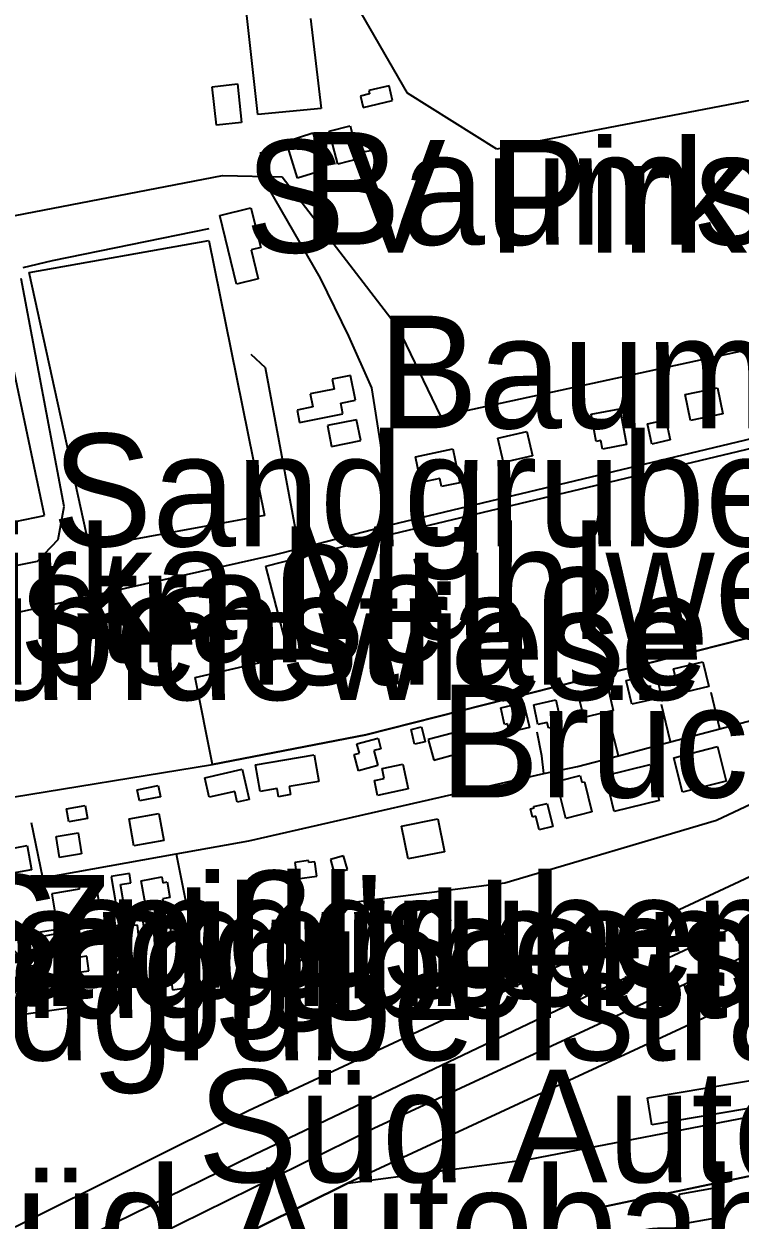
# Model space of a CAD drawing. Extents: x -3657 to 4700, y -7332 to 8131.
# Drawn here: x -1333.8 to -1057.6, y 1161.5 to 1622.6 of the extents above; entities that cross this region are included whole.
import ezdxf

# ---------------------------------------------------------------- set-up
doc = ezdxf.new("R2010")
doc.units = 0
for name, color, linetype in [('OSM_BUILDING_SHED', 9, 'CONTINUOUS'), ('OSM_BUILDING_YES', 9, 'CONTINUOUS'), ('OSM_HIGHWAY_MOTORWAY', 8, 'CONTINUOUS'), ('OSM_HIGHWAY_PATH', 8, 'CONTINUOUS'), ('OSM_HIGHWAY_RESIDENTIAL', 8, 'CONTINUOUS'), ('OSM_HIGHWAY_SERVICE', 8, 'CONTINUOUS'), ('OSM_HIGHWAY_STEPS', 8, 'CONTINUOUS'), ('OSM_HIGHWAY_TRACK', 8, 'CONTINUOUS'), ('OSM_LABELS', 8, 'CONTINUOUS'), ('OSM_LANDUSE_FARMLAND', 3, 'CONTINUOUS'), ('OSM_LANDUSE_INDUSTRIAL', 3, 'CONTINUOUS'), ('OSM_LANDUSE_QUARRY', 3, 'CONTINUOUS'), ('OSM_LANDUSE_RESIDENTIAL', 3, 'CONTINUOUS'), ('OSM_LANDUSE_SHELTERBELT', 3, 'CONTINUOUS'), ('OSM_LEISURE_PITCH', 3, 'CONTINUOUS')]:
    doc.layers.add(name, color=color, linetype=linetype)

msp = doc.modelspace()

# ---------------------------------------------------------------- linework, layer by layer
at = {"layer": 'OSM_BUILDING_SHED'}
for p, q in [((-1294.748481, 1274.910324), (-1298.040138, 1271.118577)), ((-1295.241471, 1268.694528), (-1291.949815, 1272.486275)), ((-1291.949815, 1272.486275), (-1294.748481, 1274.910324)), ((-1298.040138, 1271.118577), (-1295.241471, 1268.694528)), ((-1271.153222, 1257.174733), (-1277.319389, 1256.274054)), ((-1277.319389, 1256.274054), (-1276.454761, 1250.325126)), ((-1270.288594, 1251.225805), (-1271.153222, 1257.174733)), ((-1276.454761, 1250.325126), (-1270.288594, 1251.225805))]:
    msp.add_line(p, q, dxfattribs=at)
at = {"layer": 'OSM_BUILDING_YES'}
for p, q in [((-1243.492692, 1587.679414), (-1248.020615, 1628.132128)), ((-1223.196673, 1624.673966), (-1219.131402, 1590.003388)), ((-1261.179655, 1598.343007), (-1251.456376, 1599.432717)), ((-1259.518658, 1583.465126), (-1261.179655, 1598.343007)), ((-1251.456376, 1599.432717), (-1249.795379, 1584.543717)), ((-1200.488796, 1595.540895), (-1203.977648, 1594.718053)), ((-1192.911919, 1598.70995), (-1200.792174, 1596.864115)), ((-1200.792174, 1596.864115), (-1200.488796, 1595.540895)), ((-1191.577053, 1593.005651), (-1192.911919, 1598.70995)), ((-1203.977648, 1594.718053), (-1202.953746, 1590.348092)), ((-1202.953746, 1590.348092), (-1191.577053, 1593.005651)), ((-1219.131402, 1590.003388), (-1243.492692, 1587.679414)), ((-1249.795379, 1584.543717), (-1259.518658, 1583.465126)), ((-1216.029357, 1581.241227), (-1207.997412, 1583.309453)), ((-1207.997412, 1583.309453), (-1204.720925, 1570.555395)), ((-1232.67725, 1577.293808), (-1222.286538, 1580.540699)), ((-1228.247924, 1563.127574), (-1232.67725, 1577.293808)), ((-1222.286538, 1580.540699), (-1217.857212, 1566.374466)), ((-1212.75287, 1568.498289), (-1216.029357, 1581.241227)), ((-1203.985232, 1573.179595), (-1196.635889, 1574.291545)), ((-1202.75655, 1565.084605), (-1203.985232, 1573.179595)), ((-1196.635889, 1574.291545), (-1195.414791, 1566.196554)), ((-1204.720925, 1570.555395), (-1212.75287, 1568.498289)), ((-1217.857212, 1566.374466), (-1228.247924, 1563.127574)), ((-1195.414791, 1566.196554), (-1202.75655, 1565.084605)), ((-1258.244469, 1548.694472), (-1246.223098, 1551.652257)), ((-1246.223098, 1551.652257), (-1242.45362, 1536.362955)), ((-1251.714248, 1522.207841), (-1258.244469, 1548.694472)), ((-1242.45362, 1536.362955), (-1246.162422, 1535.451157)), ((-1246.162422, 1535.451157), (-1243.401678, 1524.253828)), ((-1243.401678, 1524.253828), (-1251.714248, 1522.207841)), ((-1207.815385, 1487.003527), (-1214.868934, 1485.602471)), ((-1214.868934, 1485.602471), (-1214.110488, 1481.777366)), ((-1205.926854, 1477.485241), (-1207.815385, 1487.003527)), ((-1214.110488, 1481.777366), (-1223.371116, 1479.942649)), ((-1223.371116, 1479.942649), (-1222.369967, 1474.916639)), ((-1078.826451, 1479.720259), (-1066.365181, 1482.299982)), ((-1066.365181, 1482.299982), (-1064.294623, 1472.281319)), ((-1211.592447, 1476.362173), (-1205.926854, 1477.485241)), ((-1210.773325, 1472.214602), (-1211.592447, 1476.362173)), ((-1076.755893, 1469.712716), (-1078.826451, 1479.720259)), ((-1222.369967, 1474.916639), (-1228.422367, 1473.715733)), ((-1228.422367, 1473.715733), (-1227.466725, 1468.900993)), ((-1227.466725, 1468.900993), (-1210.773325, 1472.214602)), ((-1115.034669, 1472.147885), (-1103.915849, 1474.216111)), ((-1113.070294, 1461.584367), (-1115.034669, 1472.147885)), ((-1103.915849, 1474.216111), (-1101.344717, 1460.394581)), ((-1064.294623, 1472.281319), (-1076.755893, 1469.712716)), ((-1205.456618, 1469.990703), (-1216.742296, 1467.733446)), ((-1216.742296, 1467.733446), (-1215.141975, 1459.727412)), ((-1203.856296, 1461.984669), (-1205.456618, 1469.990703)), ((-1093.34311, 1468.356138), (-1086.266807, 1469.935106)), ((-1091.621437, 1460.63921), (-1093.34311, 1468.356138)), ((-1086.266807, 1469.935106), (-1084.545135, 1462.218178)), ((-1215.141975, 1459.727412), (-1203.856296, 1461.984669)), ((-1151.000185, 1462.885348), (-1139.888949, 1465.520667)), ((-1148.762769, 1453.456018), (-1151.000185, 1462.885348)), ((-1139.888949, 1465.520667), (-1137.651533, 1456.091337)), ((-1111.265192, 1461.929071), (-1113.070294, 1461.584367)), ((-1110.658435, 1458.65994), (-1111.265192, 1461.929071)), ((-1084.545135, 1462.218178), (-1091.621437, 1460.63921)), ((-1182.779078, 1455.679916), (-1168.361017, 1458.726657)), ((-1168.361017, 1458.726657), (-1165.607858, 1445.716851)), ((-1101.344717, 1460.394581), (-1110.658435, 1458.65994)), ((-1180.678183, 1445.761329), (-1182.779078, 1455.679916)), ((-1137.651533, 1456.091337), (-1148.762769, 1453.456018)), ((-1173.404684, 1447.306938), (-1180.678183, 1445.761329)), ((-1172.744836, 1444.2046), (-1173.404684, 1447.306938)), ((-1165.607858, 1445.716851), (-1172.744836, 1444.2046)), ((-1083.248192, 1373.985004), (-1071.962513, 1376.709279)), ((-1080.957684, 1364.488957), (-1083.248192, 1373.985004)), ((-1071.962513, 1376.709279), (-1069.672006, 1367.213233)), ((-1101.458484, 1369.481609), (-1090.013531, 1372.105809)), ((-1099.365172, 1360.352506), (-1101.458484, 1369.481609)), ((-1090.013531, 1372.105809), (-1087.92022, 1362.965586)), ((-1120.123843, 1364.900378), (-1108.731982, 1367.535698)), ((-1117.901596, 1355.270898), (-1120.123843, 1364.900378)), ((-1108.731982, 1367.535698), (-1106.50215, 1357.895098)), ((-1069.672006, 1367.213233), (-1080.957684, 1364.488957)), ((-1149.885269, 1358.984808), (-1141.064541, 1361.041914)), ((-1141.064541, 1361.041914), (-1138.796787, 1351.334597)), ((-1137.188881, 1360.118996), (-1128.626024, 1361.987071)), ((-1135.543053, 1352.568861), (-1137.188881, 1360.118996)), ((-1128.626024, 1361.987071), (-1126.487206, 1352.224157)), ((-1087.92022, 1362.965586), (-1099.365172, 1360.352506)), ((-1148.383546, 1352.57998), (-1149.885269, 1358.984808)), ((-1106.50215, 1357.895098), (-1117.901596, 1355.270898)), ((-1184.424906, 1350.645189), (-1180.397557, 1351.568106)), ((-1180.397557, 1351.568106), (-1179.085446, 1345.819329)), ((-1147.26863, 1352.846848), (-1148.383546, 1352.57998)), ((-1146.495015, 1349.544359), (-1147.26863, 1352.846848)), ((-1138.796787, 1351.334597), (-1146.495015, 1349.544359)), ((-1131.993525, 1353.336106), (-1135.543053, 1352.568861)), ((-1131.508119, 1351.123327), (-1131.993525, 1353.336106)), ((-1126.487206, 1352.224157), (-1131.508119, 1351.123327)), ((-1205.320097, 1345.085442), (-1197.197139, 1347.242624)), ((-1197.197139, 1347.242624), (-1196.112561, 1343.16177)), ((-1183.112795, 1344.90753), (-1184.424906, 1350.645189)), ((-1168.543044, 1349.255252), (-1177.811256, 1346.720008)), ((-1177.811256, 1346.720008), (-1175.634516, 1338.78069)), ((-1166.366304, 1341.315934), (-1168.543044, 1349.255252)), ((-1204.364455, 1341.460488), (-1205.320097, 1345.085442)), ((-1196.112561, 1343.16177), (-1198.767123, 1342.450122)), ((-1198.767123, 1342.450122), (-1197.235062, 1336.690225)), ((-1179.085446, 1345.819329), (-1183.112795, 1344.90753)), ((-1083.142009, 1339.703608), (-1066.365181, 1343.995732)), ((-1066.365181, 1343.995732), (-1062.959758, 1330.67458)), ((-1244.387658, 1336.923735), (-1221.816301, 1340.815557)), ((-1221.816301, 1340.815557), (-1220.041537, 1330.541146)), ((-1206.374338, 1340.926752), (-1204.364455, 1341.460488)), ((-1204.720925, 1334.699836), (-1206.374338, 1340.926752)), ((-1195.604402, 1335.533798), (-1187.640718, 1337.257319)), ((-1187.640718, 1337.257319), (-1185.585329, 1327.761273)), ((-1175.634516, 1338.78069), (-1166.366304, 1341.315934)), ((-1109.520766, 1332.831761), (-1092.235779, 1337.079408)), ((-1092.235779, 1337.079408), (-1088.83794, 1323.22452)), ((-1079.744171, 1326.393575), (-1083.142009, 1339.703608)), ((-1264.00866, 1331.997799), (-1249.529923, 1335.255811)), ((-1249.529923, 1335.255811), (-1246.913284, 1323.602582)), ((-1242.620478, 1326.682682), (-1244.387658, 1336.923735)), ((-1197.235062, 1336.690225), (-1204.720925, 1334.699836)), ((-1194.777696, 1331.719812), (-1195.604402, 1335.533798)), ((-1127.374588, 1330.841372), (-1119.236461, 1332.842881)), ((-1119.236461, 1332.842881), (-1118.599366, 1330.252039)), ((-1106.122927, 1318.976873), (-1109.520766, 1332.831761)), ((-1290.0537, 1327.38321), (-1281.923157, 1328.973297)), ((-1281.923157, 1328.973297), (-1281.081282, 1324.647815)), ((-1262.317325, 1324.481022), (-1264.00866, 1331.997799)), ((-1236.090257, 1327.81687), (-1242.620478, 1326.682682)), ((-1235.559345, 1324.714532), (-1236.090257, 1327.81687)), ((-1220.041537, 1330.541146), (-1231.440982, 1328.572996)), ((-1231.440982, 1328.572996), (-1230.91007, 1325.515135)), ((-1198.607849, 1330.89697), (-1194.777696, 1331.719812)), ((-1197.379166, 1325.214909), (-1198.607849, 1330.89697)), ((-1185.585329, 1327.761273), (-1197.379166, 1325.214909)), ((-1127.594537, 1327.59448), (-1126.631311, 1327.839109)), ((-1126.631311, 1327.839109), (-1127.374588, 1330.841372)), ((-1118.599366, 1330.252039), (-1117.613386, 1330.496668)), ((-1117.613386, 1330.496668), (-1114.74646, 1318.810081)), ((-1062.959758, 1330.67458), (-1079.744171, 1326.393575)), ((-1289.20424, 1323.068847), (-1290.0537, 1327.38321)), ((-1281.081282, 1324.647815), (-1289.20424, 1323.068847)), ((-1252.434772, 1326.704921), (-1262.317325, 1324.481022)), ((-1251.509467, 1322.56847), (-1252.434772, 1326.704921)), ((-1246.913284, 1323.602582), (-1251.509467, 1322.56847)), ((-1230.91007, 1325.515135), (-1235.559345, 1324.714532)), ((-1124.833793, 1316.330434), (-1127.594537, 1327.59448)), ((-1088.83794, 1323.22452), (-1106.122927, 1318.976873)), ((-1317.327423, 1320.022106), (-1310.137354, 1321.356445)), ((-1316.394534, 1315.007215), (-1317.327423, 1320.022106)), ((-1310.137354, 1321.356445), (-1309.204465, 1316.352673)), ((-1138.409979, 1320.088823), (-1137.037192, 1320.422407)), ((-1137.621195, 1316.86417), (-1138.409979, 1320.088823)), ((-1137.143374, 1320.878307), (-1131.978356, 1322.134809)), ((-1137.037192, 1320.422407), (-1137.143374, 1320.878307)), ((-1131.978356, 1322.134809), (-1129.794031, 1313.172498)), ((-1114.74646, 1318.810081), (-1124.833793, 1316.330434)), ((-1309.204465, 1316.352673), (-1316.394534, 1315.007215)), ((-1293.178498, 1316.20812), (-1281.680455, 1318.231867)), ((-1291.335474, 1305.789155), (-1293.178498, 1316.20812)), ((-1281.680455, 1318.231867), (-1279.83743, 1307.812903)), ((-1188.148877, 1313.372649), (-1174.147961, 1316.185881)), ((-1174.147961, 1316.185881), (-1171.599582, 1303.509659)), ((-1136.362175, 1317.164396), (-1137.621195, 1316.86417)), ((-1135.072816, 1311.882637), (-1136.362175, 1317.164396)), ((-1321.286512, 1309.347393), (-1312.807084, 1310.71509)), ((-1319.9744, 1301.252402), (-1321.286512, 1309.347393)), ((-1312.807084, 1310.71509), (-1311.502557, 1302.631219)), ((-1185.600498, 1300.696428), (-1188.148877, 1313.372649)), ((-1129.794031, 1313.172498), (-1135.072816, 1311.882637)), ((-1340.467615, 1304.37698), (-1332.541852, 1305.833633)), ((-1332.541852, 1305.833633), (-1330.835349, 1296.504379)), ((-1279.83743, 1307.812903), (-1291.335474, 1305.789155)), ((-1311.502557, 1302.631219), (-1319.9744, 1301.252402)), ((-1210.507869, 1301.95293), (-1215.589458, 1300.551874)), ((-1215.589458, 1300.551874), (-1214.118073, 1295.225637)), ((-1209.036484, 1296.637813), (-1210.507869, 1301.95293)), ((-1171.599582, 1303.509659), (-1185.600498, 1300.696428)), ((-1330.835349, 1296.504379), (-1338.768695, 1295.058845)), ((-1223.977872, 1300.073736), (-1229.302164, 1299.32873)), ((-1229.302164, 1299.32873), (-1228.414782, 1292.990619)), ((-1223.864106, 1299.284252), (-1223.977872, 1300.073736)), ((-1221.573598, 1299.606717), (-1223.864106, 1299.284252)), ((-1220.799983, 1294.046971), (-1221.573598, 1299.606717)), ((-1214.118073, 1295.225637), (-1209.036484, 1296.637813)), ((-1305.9659, 1291.489488), (-1312.594719, 1290.377538)), ((-1304.577943, 1283.205466), (-1305.9659, 1291.489488)), ((-1293.072316, 1295.103323), (-1300.057604, 1293.946895)), ((-1300.057604, 1293.946895), (-1297.569901, 1278.879983)), ((-1296.470154, 1290.877915), (-1292.488312, 1291.533966)), ((-1295.340069, 1284.039427), (-1296.470154, 1290.877915)), ((-1292.488312, 1291.533966), (-1293.072316, 1295.103323)), ((-1288.491301, 1292.334569), (-1280.55037, 1293.757864)), ((-1286.966824, 1283.794799), (-1288.491301, 1292.334569)), ((-1280.55037, 1293.757864), (-1280.155978, 1291.545085)), ((-1280.155978, 1291.545085), (-1278.548072, 1291.834192)), ((-1278.548072, 1291.834192), (-1277.471078, 1285.796307)), ((-1228.414782, 1292.990619), (-1220.799983, 1294.046971)), ((-1312.382354, 1289.109916), (-1323.0006, 1287.319678)), ((-1323.0006, 1287.319678), (-1321.407863, 1277.868109)), ((-1312.594719, 1290.377538), (-1312.382354, 1289.109916)), ((-1309.712624, 1282.338145), (-1304.577943, 1283.205466)), ((-1309.303063, 1279.902976), (-1309.712624, 1282.338145)), ((-1293.277096, 1284.373012), (-1295.340069, 1284.039427)), ((-1292.715846, 1281.014925), (-1293.277096, 1284.373012)), ((-1285.783648, 1284.006069), (-1286.966824, 1283.794799)), ((-1285.61679, 1283.049793), (-1285.783648, 1284.006069)), ((-1280.064964, 1284.039427), (-1285.61679, 1283.049793)), ((-1277.471078, 1285.796307), (-1280.284914, 1285.29593)), ((-1280.284914, 1285.29593), (-1280.064964, 1284.039427)), ((-1321.407863, 1277.868109), (-1309.303063, 1279.902976)), ((-1297.569901, 1278.879983), (-1293.861099, 1279.491555)), ((-1294.073464, 1280.792536), (-1292.715846, 1281.014925)), ((-1293.861099, 1279.491555), (-1294.073464, 1280.792536)), ((-1277.72895, 1277.85699), (-1287.869375, 1276.511531)), ((-1276.978088, 1272.241646), (-1277.72895, 1277.85699)), ((-1317.729399, 1272.430677), (-1325.988878, 1271.007382)), ((-1317.077136, 1268.65005), (-1317.729399, 1272.430677)), ((-1287.869375, 1276.511531), (-1287.247449, 1271.863583)), ((-1287.247449, 1271.863583), (-1282.514745, 1272.486275)), ((-1282.514745, 1272.486275), (-1282.378225, 1271.518879)), ((-1325.988878, 1271.007382), (-1325.230432, 1266.626302)), ((-1322.333167, 1267.749371), (-1317.077136, 1268.65005)), ((-1282.378225, 1271.518879), (-1276.978088, 1272.241646)), ((-1340.088392, 1267.682654), (-1331.09322, 1259.476468)), ((-1315.11276, 1265.658906), (-1329.97072, 1263.501725)), ((-1329.97072, 1263.501725), (-1329.417054, 1259.709978)), ((-1325.230432, 1266.626302), (-1322.226985, 1267.148918)), ((-1322.226985, 1267.148918), (-1322.333167, 1267.749371)), ((-1314.642524, 1262.456492), (-1315.11276, 1265.658906)), ((-1331.09322, 1259.476468), (-1329.417054, 1259.709978)), ((-1329.417054, 1259.709978), (-1328.453828, 1252.927087)), ((-1329.417054, 1259.709978), (-1328.453828, 1252.927087)), ((-1309.523012, 1263.201498), (-1314.642524, 1262.456492)), ((-1308.70389, 1257.575035), (-1309.523012, 1263.201498)), ((-1323.296394, 1253.660974), (-1313.201476, 1255.128747)), ((-1313.459348, 1256.885626), (-1308.70389, 1257.575035)), ((-1313.201476, 1255.128747), (-1313.459348, 1256.885626)), ((-1328.453828, 1252.927087), (-1323.296394, 1253.660974)), ((-1328.453828, 1252.927087), (-1323.296394, 1253.660974)), ((-1323.296394, 1253.660974), (-1322.765482, 1249.924824)), ((-1322.765482, 1249.924824), (-1312.389939, 1251.403717)), ((-1312.389939, 1251.403717), (-1311.335698, 1243.953656)), ((-1311.335698, 1243.953656), (-1342.758122, 1239.48362)), ((-1093.350694, 1208.59367), (-1026.417823, 1219.98003)), ((-1091.57593, 1198.174705), (-1093.350694, 1208.59367)), ((-1024.643059, 1209.561066), (-1091.57593, 1198.174705)), ((-1067.533188, 1173.867494), (-1081.192803, 1171.365608)), ((-1081.192803, 1171.365608), (-1079.152583, 1160.190518)), ((-1065.492968, 1162.681285), (-1067.533188, 1173.867494)), ((-1079.152583, 1160.190518), (-1065.492968, 1162.681285))]:
    msp.add_line(p, q, dxfattribs=at)
at = {"layer": 'OSM_HIGHWAY_MOTORWAY'}
for p, q in [((-980.145024, 1329.006656), (-1057.893337, 1291.889789)), ((-1057.893337, 1291.889789), (-1247.163571, 1203.656615)), ((-1117.150734, 1247.645328), (-1051.23418, 1278.557518)), ((-1244.910986, 1186.832823), (-1117.150734, 1247.645328)), ((-1247.163571, 1203.656615), (-1337.107698, 1158.733865)), ((-1331.768237, 1144.323002), (-1244.910986, 1186.832823))]:
    msp.add_line(p, q, dxfattribs=at)
at = {"layer": 'OSM_HIGHWAY_PATH'}
msp.add_line((-1227.550154, 1420.364408), (-1240.640934, 1489.983551), dxfattribs=at)
at = {"layer": 'OSM_HIGHWAY_RESIDENTIAL'}
for p, q in [((-1192.3355, 1429.426794), (-1016.171215, 1471.658627)), ((-1227.550154, 1420.364408), (-1192.3355, 1429.426794)), ((-1237.220342, 1417.873641), (-1227.550154, 1420.364408)), ((-1369.652622, 1388.351388), (-1237.220342, 1417.873641)), ((-1065.417123, 1350.878698), (-985.575498, 1372.08357)), ((-1084.461706, 1345.819329), (-1065.417123, 1350.878698)), ((-1104.537775, 1340.481972), (-1084.461706, 1345.819329)), ((-1120.321039, 1336.289924), (-1104.537775, 1340.481972)), ((-1246.966375, 1307.757305), (-1133.282883, 1333.587887)), ((-1133.282883, 1333.587887), (-1120.321039, 1336.289924)), ((-1275.05922, 1302.686817), (-1246.966375, 1307.757305)), ((-1326.413608, 1293.424279), (-1275.05922, 1302.686817)), ((-1352.200776, 1289.721488), (-1326.413608, 1293.424279))]:
    msp.add_line(p, q, dxfattribs=at)
at = {"layer": 'OSM_HIGHWAY_SERVICE'}
for p, q in [((-1322.682053, 1531.359183), (-1262.340078, 1543.646223)), ((-1334.028407, 1528.679386), (-1322.682053, 1531.359183)), ((-1318.275481, 1436.53215), (-1334.817191, 1524.431739)), ((-1208.543494, 1502.203874), (-1199.783441, 1482.266623)), ((-1199.783441, 1482.266623), (-1196.355264, 1461.117348)), ((-1196.355264, 1461.117348), (-1192.3355, 1429.426794)), ((-1320.482559, 1423.778092), (-1318.275481, 1436.53215)), ((-1328.514503, 1415.427353), (-1320.482559, 1423.778092)), ((-1395.075736, 1402.050603), (-1328.514503, 1415.427353)), ((-1065.417123, 1350.878698), (-1068.754286, 1364.889259)), ((-1084.461706, 1345.819329), (-1087.867129, 1360.185713)), ((-1104.537775, 1340.481972), (-1107.935614, 1354.136709)), ((-1134.094421, 1340.426375), (-1135.869185, 1349.566598)), ((-1133.282883, 1333.587887), (-1134.094421, 1340.426375)), ((-1326.413608, 1293.424279), (-1330.858102, 1314.595793)), ((-1275.05922, 1302.686817), (-1271.259405, 1284.017189))]:
    msp.add_line(p, q, dxfattribs=at)
at = {"layer": 'OSM_HIGHWAY_STEPS'}
msp.add_line((-1240.640934, 1489.983551), (-1246.063824, 1495.165235), dxfattribs=at)
at = {"layer": 'OSM_HIGHWAY_TRACK'}
for p, q in [((-1242.468789, 1573.090639), (-1242.468789, 1564.52863)), ((-1242.468789, 1564.52863), (-1219.487871, 1524.498456)), ((-1219.487871, 1524.498456), (-1208.543494, 1502.203874))]:
    msp.add_line(p, q, dxfattribs=at)
at = {"layer": 'OSM_LANDUSE_FARMLAND'}
for p, q in [((-1191.501209, 1425.957512), (-1015.458276, 1468.155987)), ((-1240.436154, 1413.614876), (-1191.501209, 1425.957512)), ((-1231.478905, 1379.033253), (-1240.436154, 1413.614876)), ((-994.98023, 1400.949773), (-1201.90709, 1348.565843)), ((-1267.694708, 1370.704753), (-1231.478905, 1379.033253)), ((-1261.05072, 1337.057169), (-1267.694708, 1370.704753)), ((-1201.90709, 1348.565843), (-1261.05072, 1337.057169)), ((-1138.713358, 1185.009226), (-986.917948, 1214.386925)), ((-991.32452, 1191.547488), (-1109.793807, 1166.784377)), ((-1208.786196, 1175.70221), (-1138.713358, 1185.009226)), ((-1332.776971, 1114.533881), (-1208.786196, 1175.70221)), ((-1109.793807, 1166.784377), (-1107.161998, 1152.48471))]:
    msp.add_line(p, q, dxfattribs=at)
at = {"layer": 'OSM_LANDUSE_INDUSTRIAL'}
for p, q in [((-974.790394, 1284.373012), (-1208.786196, 1175.70221)), ((-1138.713358, 1185.009226), (-986.917948, 1214.386925)), ((-1208.786196, 1175.70221), (-1138.713358, 1185.009226))]:
    msp.add_line(p, q, dxfattribs=at)
at = {"layer": 'OSM_LANDUSE_QUARRY'}
for p, q in [((-1185.881123, 1595.896719), (-1237.758839, 1685.864534)), ((-1151.440084, 1574.324903), (-1185.881123, 1595.896719)), ((-1038.492285, 1595.896719), (-1151.440084, 1574.324903)), ((-1473.885874, 1522.319036), (-1257.17506, 1564.09497)), ((-1257.17506, 1564.09497), (-1234.216895, 1563.639071)), ((-1234.216895, 1563.639071), (-1189.680938, 1505.79547)), ((-1189.680938, 1505.79547), (-1173.146812, 1471.36952)), ((-1173.146812, 1471.36952), (-1021.965744, 1504.094187))]:
    msp.add_line(p, q, dxfattribs=at)
at = {"layer": 'OSM_LANDUSE_RESIDENTIAL'}
for p, q in [((-1201.90709, 1348.565843), (-994.98023, 1400.949773)), ((-1261.05072, 1337.057169), (-1201.90709, 1348.565843)), ((-999.70535, 1347.09807), (-1066.668559, 1315.507592)), ((-1505.786119, 1297.36058), (-1261.05072, 1337.057169)), ((-1066.668559, 1315.507592), (-1148.307701, 1291.43389)), ((-1148.307701, 1291.43389), (-1206.61704, 1283.917113)), ((-1206.61704, 1283.917113), (-1233.329513, 1254.572772)), ((-1312.700902, 1274.743532), (-1455.046072, 1252.604622)), ((-1289.955102, 1275.177192), (-1312.700902, 1274.743532)), ((-1286.731706, 1245.510385), (-1289.955102, 1275.177192)), ((-1233.329513, 1254.572772), (-1286.731706, 1245.510385)), ((-1109.793807, 1166.784377), (-991.32452, 1191.547488)), ((-1107.161998, 1152.48471), (-1109.793807, 1166.784377))]:
    msp.add_line(p, q, dxfattribs=at)
at = {"layer": 'OSM_LANDUSE_SHELTERBELT'}
for p, q in [((-1066.509286, 1258.197727), (-969.397842, 1304.788401)), ((-974.790394, 1284.373012), (-1208.786196, 1175.70221)), ((-1198.835383, 1196.96268), (-1066.509286, 1258.197727)), ((-1328.279385, 1133.214629), (-1198.835383, 1196.96268)), ((-1208.786196, 1175.70221), (-1332.776971, 1114.533881))]:
    msp.add_line(p, q, dxfattribs=at)
at = {"layer": 'OSM_LEISURE_PITCH'}
for p, q in [((-1331.768237, 1526.700116), (-1262.385585, 1539.053872)), ((-1262.385585, 1539.053872), (-1240.982235, 1433.051749)), ((-1308.423265, 1420.697992), (-1331.768237, 1526.700116)), ((-1325.844773, 1433.118466), (-1345.359592, 1525.410255)), ((-1388.992998, 1419.775074), (-1325.844773, 1433.118466)), ((-1240.982235, 1433.051749), (-1308.423265, 1420.697992))]:
    msp.add_line(p, q, dxfattribs=at)

# ---------------------------------------------------------------- texts
at = {"layer": 'OSM_LABELS'}
for s, p in [('Baumschulweg', (-1226.927096, 1537.456749)), ('SV Pirka-Windorf', (-1248.559112, 1534.404336)), ('Baumschulweg', (-1197.255915, 1466.673685)), ('Sandgrubenstraße', (-1322.965857, 1421.196229)), ('Pirka Mühlweg', (-1383.687578, 1385.429089)), ('Sandgrubenstraße', (-1651.02068, 1376.517579)), ('Sandgrubenstraße', (-1550.38085, 1367.86252)), ('Hundewiese Pirka', (-1391.210189, 1361.998191)), ('Brückengasse', (-1173.60667, 1324.425722)), ('Sandgrubenstraße', (-1358.77478, 1251.288664)), ("Zoißl's", (-1335.250844, 1251.062283)), ('Sandgrubenstraße', (-1378.179144, 1246.961663)), ('Sandgrubenstraße', (-1397.421094, 1244.030892)), ('Sandgrubenstraße', (-1423.724792, 1239.469783)), ('Sandgrubenstraße', (-1443.637024, 1223.120022)), ('Süd Autobahn', (-1266.799268, 1176.120223)), ('Süd Autobahn', (-1376.065447, 1138.464619))]:
    msp.add_text(s, height=43.418293, dxfattribs=at).set_placement(p)

doc.saveas('drawing.dxf')
